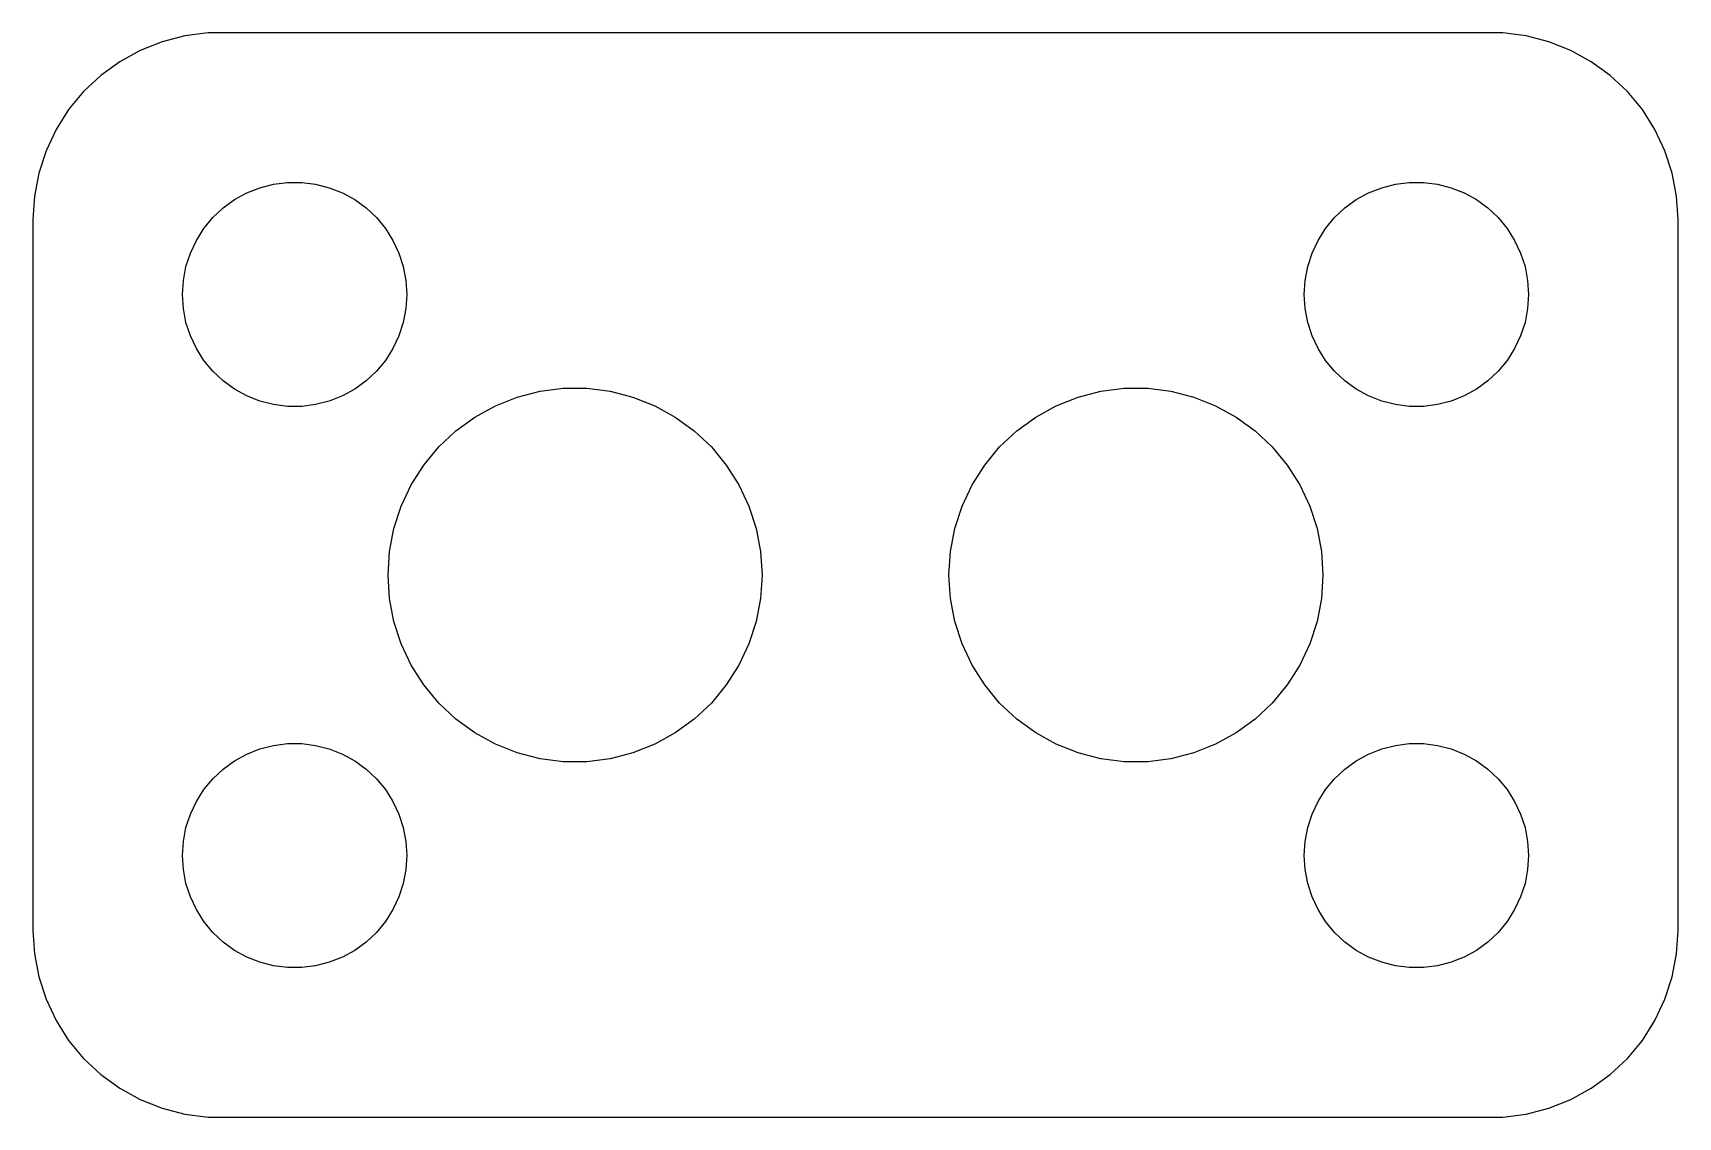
# Model space of a CAD drawing. Header units: metres. Extents: x -22 to 22, y -14.5 to 14.5.
import ezdxf

# ---------------------------------------------------------------- set-up
doc = ezdxf.new("R2010")
doc.units = ezdxf.units.M

msp = doc.modelspace()

# ---------------------------------------------------------------- linework, layer by layer
for p, q in [((-18.5451, 14.2553), (-19.1289, 14.0241)), ((-17.9369, 14.4114), (-18.5451, 14.2553)), ((-17.3139, 14.4901), (-17.9369, 14.4114)), ((17.3139, 14.4901), (-17.3139, 14.4901)), ((17.9369, 14.4114), (17.3139, 14.4901)), ((18.5451, 14.2553), (17.9369, 14.4114)), ((19.1289, 14.0241), (18.5451, 14.2553)), ((-19.6791, 13.7216), (-20.1871, 13.3526)), ((-19.1289, 14.0241), (-19.6791, 13.7216)), ((19.6791, 13.7216), (19.1289, 14.0241)), ((20.1871, 13.3526), (19.6791, 13.7216)), ((-20.1871, 13.3526), (-20.6448, 12.9227)), ((20.6448, 12.9227), (20.1871, 13.3526)), ((-20.6448, 12.9227), (-21.0451, 12.4389)), ((21.0451, 12.4389), (20.6448, 12.9227)), ((-21.0451, 12.4389), (-21.3815, 11.9088)), ((21.3815, 11.9088), (21.0451, 12.4389)), ((-21.3815, 11.9088), (-21.6489, 11.3406)), ((21.6489, 11.3406), (21.3815, 11.9088)), ((-21.6489, 11.3406), (-21.8429, 10.7434)), ((21.8429, 10.7434), (21.6489, 11.3406)), ((-21.8429, 10.7434), (-21.9606, 10.1267)), ((21.9606, 10.1267), (21.8429, 10.7434)), ((-21.9606, 10.1267), (-22, 9.5)), ((-16.6075, 10.033), (-16.2773, 10.2145)), ((-16.2773, 10.2145), (-15.927, 10.3532)), ((-15.927, 10.3532), (-15.5621, 10.4469)), ((-15.5621, 10.4469), (-15.1884, 10.4941)), ((-15.1884, 10.4941), (-14.8116, 10.4941)), ((-14.8116, 10.4941), (-14.4379, 10.4469)), ((-14.4379, 10.4469), (-14.0729, 10.3532)), ((-14.0729, 10.3532), (-13.7227, 10.2145)), ((-13.7227, 10.2145), (-13.3925, 10.033)), ((13.3925, 10.033), (13.7227, 10.2145)), ((13.7227, 10.2145), (14.0729, 10.3532)), ((14.0729, 10.3532), (14.4379, 10.4469)), ((14.4379, 10.4469), (14.8116, 10.4941)), ((14.8116, 10.4941), (15.1884, 10.4941)), ((15.1884, 10.4941), (15.5621, 10.4469)), ((15.5621, 10.4469), (15.927, 10.3532)), ((15.927, 10.3532), (16.2773, 10.2145)), ((16.2773, 10.2145), (16.6075, 10.033)), ((22, 9.5), (21.9606, 10.1267)), ((-17.1869, 9.55363), (-16.9123, 9.81154)), ((-16.9123, 9.81154), (-16.6075, 10.033)), ((-13.3925, 10.033), (-13.0877, 9.81154)), ((-13.0877, 9.81154), (-12.8131, 9.55363)), ((12.8131, 9.55363), (13.0877, 9.81154)), ((13.0877, 9.81154), (13.3925, 10.033)), ((16.6075, 10.033), (16.9123, 9.81154)), ((16.9123, 9.81154), (17.1869, 9.55363)), ((-22, 9.5), (-22, -9.5)), ((-17.6289, 8.94525), (-17.427, 9.26335)), ((-17.427, 9.26335), (-17.1869, 9.55363)), ((-12.8131, 9.55363), (-12.5729, 9.26335)), ((-12.5729, 9.26335), (-12.3711, 8.94525)), ((12.3711, 8.94525), (12.5729, 9.26335)), ((12.5729, 9.26335), (12.8131, 9.55363)), ((17.1869, 9.55363), (17.427, 9.26335)), ((17.427, 9.26335), (17.6289, 8.94525)), ((22, -9.5), (22, 9.5)), ((-17.7893, 8.60437), (-17.6289, 8.94525)), ((-12.3711, 8.94525), (-12.2107, 8.60437)), ((12.2107, 8.60437), (12.3711, 8.94525)), ((17.6289, 8.94525), (17.7893, 8.60437)), ((-17.9057, 8.24606), (-17.7893, 8.60437)), ((-12.2107, 8.60437), (-12.0942, 8.24606)), ((12.0942, 8.24606), (12.2107, 8.60437)), ((17.7893, 8.60437), (17.9057, 8.24606)), ((-17.9763, 7.87599), (-17.9057, 8.24606)), ((-12.0942, 8.24606), (-12.0237, 7.87599)), ((12.0237, 7.87599), (12.0942, 8.24606)), ((17.9057, 8.24606), (17.9763, 7.87599)), ((-18, 7.5), (-17.9763, 7.87599)), ((-17.9763, 7.12399), (-18, 7.5)), ((-12.0237, 7.87599), (-12, 7.5)), ((-12, 7.5), (-12.0237, 7.12399)), ((12, 7.5), (12.0237, 7.87599)), ((12.0237, 7.12399), (12, 7.5)), ((17.9763, 7.87599), (18, 7.5)), ((18, 7.5), (17.9763, 7.12399)), ((-17.9057, 6.75392), (-17.9763, 7.12399)), ((-12.0237, 7.12399), (-12.0942, 6.75392)), ((12.0942, 6.75392), (12.0237, 7.12399)), ((17.9763, 7.12399), (17.9057, 6.75392)), ((-17.7893, 6.39561), (-17.9057, 6.75392)), ((-12.0942, 6.75392), (-12.2107, 6.39561)), ((12.2107, 6.39561), (12.0942, 6.75392)), ((17.9057, 6.75392), (17.7893, 6.39561)), ((-17.6289, 6.05473), (-17.7893, 6.39561)), ((-12.2107, 6.39561), (-12.3711, 6.05473)), ((12.3711, 6.05473), (12.2107, 6.39561)), ((17.7893, 6.39561), (17.6289, 6.05473)), ((-17.427, 5.73663), (-17.6289, 6.05473)), ((-17.1869, 5.44635), (-17.427, 5.73663)), ((-12.5729, 5.73663), (-12.8131, 5.44635)), ((-12.3711, 6.05473), (-12.5729, 5.73663)), ((12.5729, 5.73663), (12.3711, 6.05473)), ((12.8131, 5.44635), (12.5729, 5.73663)), ((17.427, 5.73663), (17.1869, 5.44635)), ((17.6289, 6.05473), (17.427, 5.73663)), ((-16.9123, 5.18845), (-17.1869, 5.44635)), ((-12.8131, 5.44635), (-13.0877, 5.18845)), ((13.0877, 5.18845), (12.8131, 5.44635)), ((17.1869, 5.44635), (16.9123, 5.18845)), ((-16.6075, 4.96701), (-16.9123, 5.18845)), ((-16.2773, 4.78551), (-16.6075, 4.96701)), ((-13.3925, 4.96701), (-13.7227, 4.78551)), ((-13.0877, 5.18845), (-13.3925, 4.96701)), ((-9.04507, 4.75528), (-8.4369, 4.91142)), ((-8.4369, 4.91142), (-7.81395, 4.99013)), ((-7.81395, 4.99013), (-7.18604, 4.99013)), ((-7.18604, 4.99013), (-6.56308, 4.91142)), ((-6.56308, 4.91142), (-5.95491, 4.75528)), ((5.95491, 4.75528), (6.56308, 4.91142)), ((6.56308, 4.91142), (7.18604, 4.99013)), ((7.18604, 4.99013), (7.81395, 4.99013)), ((7.81395, 4.99013), (8.4369, 4.91142)), ((8.4369, 4.91142), (9.04507, 4.75528)), ((13.3925, 4.96701), (13.0877, 5.18845)), ((13.7227, 4.78551), (13.3925, 4.96701)), ((16.6075, 4.96701), (16.2773, 4.78551)), ((16.9123, 5.18845), (16.6075, 4.96701)), ((-15.927, 4.64682), (-16.2773, 4.78551)), ((-15.5621, 4.55313), (-15.927, 4.64682)), ((-15.1884, 4.50591), (-15.5621, 4.55313)), ((-14.8116, 4.50591), (-15.1884, 4.50591)), ((-14.4379, 4.55313), (-14.8116, 4.50591)), ((-14.0729, 4.64682), (-14.4379, 4.55313)), ((-13.7227, 4.78551), (-14.0729, 4.64682)), ((-10.1791, 4.22163), (-9.62889, 4.52412)), ((-9.62889, 4.52412), (-9.04507, 4.75528)), ((-5.95491, 4.75528), (-5.37109, 4.52412)), ((-5.37109, 4.52412), (-4.82086, 4.22163)), ((4.82086, 4.22163), (5.37109, 4.52412)), ((5.37109, 4.52412), (5.95491, 4.75528)), ((9.04507, 4.75528), (9.62889, 4.52412)), ((9.62889, 4.52412), (10.1791, 4.22163)), ((14.0729, 4.64682), (13.7227, 4.78551)), ((14.4379, 4.55313), (14.0729, 4.64682)), ((14.8116, 4.50591), (14.4379, 4.55313)), ((15.1884, 4.50591), (14.8116, 4.50591)), ((15.5621, 4.55313), (15.1884, 4.50591)), ((15.927, 4.64682), (15.5621, 4.55313)), ((16.2773, 4.78551), (15.927, 4.64682)), ((-10.6871, 3.85255), (-10.1791, 4.22163)), ((-4.82086, 4.22163), (-4.31287, 3.85255)), ((4.31287, 3.85255), (4.82086, 4.22163)), ((10.1791, 4.22163), (10.6871, 3.85255)), ((-11.1448, 3.42273), (-10.6871, 3.85255)), ((-4.31287, 3.85255), (-3.85515, 3.42273)), ((3.85515, 3.42273), (4.31287, 3.85255)), ((10.6871, 3.85255), (11.1448, 3.42273)), ((-11.5451, 2.93892), (-11.1448, 3.42273)), ((-3.85515, 3.42273), (-3.45491, 2.93892)), ((3.45491, 2.93892), (3.85515, 3.42273)), ((11.1448, 3.42273), (11.5451, 2.93892)), ((-11.8815, 2.40877), (-11.5451, 2.93892)), ((-3.45491, 2.93892), (-3.11845, 2.40877)), ((3.11845, 2.40877), (3.45491, 2.93892)), ((11.5451, 2.93892), (11.8815, 2.40877)), ((-12.1489, 1.84062), (-11.8815, 2.40877)), ((-3.11845, 2.40877), (-2.8511, 1.84062)), ((2.8511, 1.84062), (3.11845, 2.40877)), ((11.8815, 2.40877), (12.1489, 1.84062)), ((-12.3429, 1.24344), (-12.1489, 1.84062)), ((-2.8511, 1.84062), (-2.65707, 1.24344)), ((2.65707, 1.24344), (2.8511, 1.84062)), ((12.1489, 1.84062), (12.3429, 1.24344)), ((-12.4606, 0.62666), (-12.3429, 1.24344)), ((-2.65707, 1.24344), (-2.53941, 0.62666)), ((2.53941, 0.62666), (2.65707, 1.24344)), ((12.3429, 1.24344), (12.4606, 0.62666)), ((-12.5, 0), (-12.4606, 0.62666)), ((-2.53941, 0.62666), (-2.5, 0)), ((2.5, 0), (2.53941, 0.62666)), ((12.4606, 0.62666), (12.5, 0)), ((-12.4606, -0.62666), (-12.5, 0)), ((-2.5, 0), (-2.53941, -0.62666)), ((2.53941, -0.62666), (2.5, 0)), ((12.5, 0), (12.4606, -0.62666)), ((-12.3429, -1.24344), (-12.4606, -0.62666)), ((-2.53941, -0.62666), (-2.65707, -1.24344)), ((2.65707, -1.24344), (2.53941, -0.62666)), ((12.4606, -0.62666), (12.3429, -1.24344)), ((-12.1489, -1.84062), (-12.3429, -1.24344)), ((-2.65707, -1.24344), (-2.8511, -1.84062)), ((2.8511, -1.84062), (2.65707, -1.24344)), ((12.3429, -1.24344), (12.1489, -1.84062)), ((-11.8815, -2.40877), (-12.1489, -1.84062)), ((-2.8511, -1.84062), (-3.11845, -2.40877)), ((3.11845, -2.40877), (2.8511, -1.84062)), ((12.1489, -1.84062), (11.8815, -2.40877)), ((-11.5451, -2.93892), (-11.8815, -2.40877)), ((-3.11845, -2.40877), (-3.45491, -2.93892)), ((3.45491, -2.93892), (3.11845, -2.40877)), ((11.8815, -2.40877), (11.5451, -2.93892)), ((-11.1448, -3.42273), (-11.5451, -2.93892)), ((-3.45491, -2.93892), (-3.85515, -3.42273)), ((3.85515, -3.42273), (3.45491, -2.93892)), ((11.5451, -2.93892), (11.1448, -3.42273)), ((-10.6871, -3.85255), (-11.1448, -3.42273)), ((-3.85515, -3.42273), (-4.31287, -3.85255)), ((4.31287, -3.85255), (3.85515, -3.42273)), ((11.1448, -3.42273), (10.6871, -3.85255)), ((-10.1791, -4.22163), (-10.6871, -3.85255)), ((-4.31287, -3.85255), (-4.82086, -4.22163)), ((4.82086, -4.22163), (4.31287, -3.85255)), ((10.6871, -3.85255), (10.1791, -4.22163)), ((-9.62889, -4.52412), (-10.1791, -4.22163)), ((-4.82086, -4.22163), (-5.37109, -4.52412)), ((5.37109, -4.52412), (4.82086, -4.22163)), ((10.1791, -4.22163), (9.62889, -4.52412)), ((-16.6075, -4.96701), (-16.2773, -4.78551)), ((-16.2773, -4.78551), (-15.927, -4.64682)), ((-15.927, -4.64682), (-15.5621, -4.55313)), ((-15.5621, -4.55313), (-15.1884, -4.50591)), ((-15.1884, -4.50591), (-14.8116, -4.50591)), ((-14.8116, -4.50591), (-14.4379, -4.55313)), ((-14.4379, -4.55313), (-14.0729, -4.64682)), ((-14.0729, -4.64682), (-13.7227, -4.78551)), ((-13.7227, -4.78551), (-13.3925, -4.96701)), ((-9.04507, -4.75528), (-9.62889, -4.52412)), ((-8.4369, -4.91142), (-9.04507, -4.75528)), ((-5.95491, -4.75528), (-6.56308, -4.91142)), ((-5.37109, -4.52412), (-5.95491, -4.75528)), ((5.95491, -4.75528), (5.37109, -4.52412)), ((6.56308, -4.91142), (5.95491, -4.75528)), ((9.04507, -4.75528), (8.4369, -4.91142)), ((9.62889, -4.52412), (9.04507, -4.75528)), ((13.3925, -4.96701), (13.7227, -4.78551)), ((13.7227, -4.78551), (14.0729, -4.64682)), ((14.0729, -4.64682), (14.4379, -4.55313)), ((14.4379, -4.55313), (14.8116, -4.50591)), ((14.8116, -4.50591), (15.1884, -4.50591)), ((15.1884, -4.50591), (15.5621, -4.55313)), ((15.5621, -4.55313), (15.927, -4.64682)), ((15.927, -4.64682), (16.2773, -4.78551)), ((16.2773, -4.78551), (16.6075, -4.96701)), ((-17.1869, -5.44635), (-16.9123, -5.18845)), ((-16.9123, -5.18845), (-16.6075, -4.96701)), ((-13.3925, -4.96701), (-13.0877, -5.18845)), ((-13.0877, -5.18845), (-12.8131, -5.44635)), ((-7.81395, -4.99013), (-8.4369, -4.91142)), ((-7.18604, -4.99013), (-7.81395, -4.99013)), ((-6.56308, -4.91142), (-7.18604, -4.99013)), ((7.18604, -4.99013), (6.56308, -4.91142)), ((7.81395, -4.99013), (7.18604, -4.99013)), ((8.4369, -4.91142), (7.81395, -4.99013)), ((12.8131, -5.44635), (13.0877, -5.18845)), ((13.0877, -5.18845), (13.3925, -4.96701)), ((16.6075, -4.96701), (16.9123, -5.18845)), ((16.9123, -5.18845), (17.1869, -5.44635)), ((-17.427, -5.73663), (-17.1869, -5.44635)), ((-12.8131, -5.44635), (-12.5729, -5.73663)), ((12.5729, -5.73663), (12.8131, -5.44635)), ((17.1869, -5.44635), (17.427, -5.73663)), ((-17.7893, -6.39561), (-17.6289, -6.05473)), ((-17.6289, -6.05473), (-17.427, -5.73663)), ((-12.5729, -5.73663), (-12.3711, -6.05473)), ((-12.3711, -6.05473), (-12.2107, -6.39561)), ((12.2107, -6.39561), (12.3711, -6.05473)), ((12.3711, -6.05473), (12.5729, -5.73663)), ((17.427, -5.73663), (17.6289, -6.05473)), ((17.6289, -6.05473), (17.7893, -6.39561)), ((-17.9057, -6.75392), (-17.7893, -6.39561)), ((-12.2107, -6.39561), (-12.0942, -6.75392)), ((12.0942, -6.75392), (12.2107, -6.39561)), ((17.7893, -6.39561), (17.9057, -6.75392)), ((-17.9763, -7.12399), (-17.9057, -6.75392)), ((-12.0942, -6.75392), (-12.0237, -7.12399)), ((12.0237, -7.12399), (12.0942, -6.75392)), ((17.9057, -6.75392), (17.9763, -7.12399)), ((-18, -7.5), (-17.9763, -7.12399)), ((-12.0237, -7.12399), (-12, -7.5)), ((12, -7.5), (12.0237, -7.12399)), ((17.9763, -7.12399), (18, -7.5)), ((-17.9763, -7.87599), (-18, -7.5)), ((-17.9057, -8.24606), (-17.9763, -7.87599)), ((-12.0237, -7.87599), (-12.0942, -8.24606)), ((-12, -7.5), (-12.0237, -7.87599)), ((12.0237, -7.87599), (12, -7.5)), ((12.0942, -8.24606), (12.0237, -7.87599)), ((17.9763, -7.87599), (17.9057, -8.24606)), ((18, -7.5), (17.9763, -7.87599)), ((-17.7893, -8.60437), (-17.9057, -8.24606)), ((-12.0942, -8.24606), (-12.2107, -8.60437)), ((12.2107, -8.60437), (12.0942, -8.24606)), ((17.9057, -8.24606), (17.7893, -8.60437)), ((-17.6289, -8.94525), (-17.7893, -8.60437)), ((-12.2107, -8.60437), (-12.3711, -8.94525)), ((12.3711, -8.94525), (12.2107, -8.60437)), ((17.7893, -8.60437), (17.6289, -8.94525)), ((-17.427, -9.26335), (-17.6289, -8.94525)), ((-12.3711, -8.94525), (-12.5729, -9.26335)), ((12.5729, -9.26335), (12.3711, -8.94525)), ((17.6289, -8.94525), (17.427, -9.26335)), ((-22, -9.5), (-21.9606, -10.1267)), ((-17.1869, -9.55363), (-17.427, -9.26335)), ((-16.9123, -9.81154), (-17.1869, -9.55363)), ((-12.8131, -9.55363), (-13.0877, -9.81154)), ((-12.5729, -9.26335), (-12.8131, -9.55363)), ((12.8131, -9.55363), (12.5729, -9.26335)), ((13.0877, -9.81154), (12.8131, -9.55363)), ((17.1869, -9.55363), (16.9123, -9.81154)), ((17.427, -9.26335), (17.1869, -9.55363)), ((21.9606, -10.1267), (22, -9.5)), ((-16.6075, -10.033), (-16.9123, -9.81154)), ((-16.2773, -10.2145), (-16.6075, -10.033)), ((-13.3925, -10.033), (-13.7227, -10.2145)), ((-13.0877, -9.81154), (-13.3925, -10.033)), ((13.3925, -10.033), (13.0877, -9.81154)), ((13.7227, -10.2145), (13.3925, -10.033)), ((16.6075, -10.033), (16.2773, -10.2145)), ((16.9123, -9.81154), (16.6075, -10.033)), ((-21.9606, -10.1267), (-21.8429, -10.7434)), ((-15.927, -10.3532), (-16.2773, -10.2145)), ((-15.5621, -10.4469), (-15.927, -10.3532)), ((-15.1884, -10.4941), (-15.5621, -10.4469)), ((-14.8116, -10.4941), (-15.1884, -10.4941)), ((-14.4379, -10.4469), (-14.8116, -10.4941)), ((-14.0729, -10.3532), (-14.4379, -10.4469)), ((-13.7227, -10.2145), (-14.0729, -10.3532)), ((14.0729, -10.3532), (13.7227, -10.2145)), ((14.4379, -10.4469), (14.0729, -10.3532)), ((14.8116, -10.4941), (14.4379, -10.4469)), ((15.1884, -10.4941), (14.8116, -10.4941)), ((15.5621, -10.4469), (15.1884, -10.4941)), ((15.927, -10.3532), (15.5621, -10.4469)), ((16.2773, -10.2145), (15.927, -10.3532)), ((21.8429, -10.7434), (21.9606, -10.1267)), ((-21.8429, -10.7434), (-21.6489, -11.3406)), ((21.6489, -11.3406), (21.8429, -10.7434)), ((-21.6489, -11.3406), (-21.3815, -11.9088)), ((21.3815, -11.9088), (21.6489, -11.3406)), ((-21.3815, -11.9088), (-21.0451, -12.4389)), ((21.0451, -12.4389), (21.3815, -11.9088)), ((-21.0451, -12.4389), (-20.6448, -12.9227)), ((20.6448, -12.9227), (21.0451, -12.4389)), ((-20.6448, -12.9227), (-20.1871, -13.3526)), ((20.1871, -13.3526), (20.6448, -12.9227)), ((-20.1871, -13.3526), (-19.6791, -13.7216)), ((19.6791, -13.7216), (20.1871, -13.3526)), ((-19.6791, -13.7216), (-19.1289, -14.0241)), ((-19.1289, -14.0241), (-18.5451, -14.2553)), ((18.5451, -14.2553), (19.1289, -14.0241)), ((19.1289, -14.0241), (19.6791, -13.7216)), ((-18.5451, -14.2553), (-17.9369, -14.4114)), ((-17.9369, -14.4114), (-17.3139, -14.4901)), ((-17.3139, -14.4901), (17.3139, -14.4901)), ((17.3139, -14.4901), (17.9369, -14.4114)), ((17.9369, -14.4114), (18.5451, -14.2553))]:
    msp.add_line(p, q)

doc.saveas('drawing.dxf')
